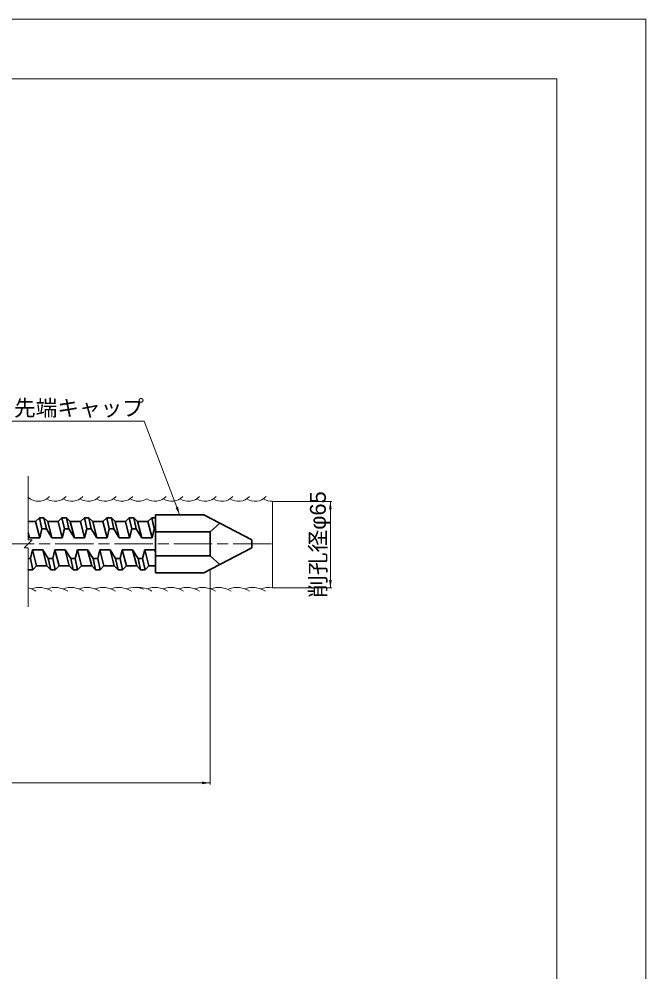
# Model space of a CAD drawing. Units: millimetres at full size, sheet at 1:2; details may follow other scales. Extents: x 212 to 1894, y 2197 to 3385.
# Drawn here: x 1503 to 1894, y 2791 to 3385 of the extents above; entities that cross this region are included whole.
import ezdxf
from ezdxf.enums import TextEntityAlignment as Align

# ---------------------------------------------------------------- set-up
doc = ezdxf.new("R2010")
doc.units = ezdxf.units.MM
doc.header["$LTSCALE"] = 2
doc.linetypes.add('CHAIN', pattern=[18.5, 12, -1.5, 3.5, -1.5])
for name, color, linetype, lineweight in [('1 外形線', 7, 'Continuous', 35), ('2 細い実線', 3, 'Continuous', 20), ('4 中心線', 1, 'CHAIN', 18), ('6寸法線', 4, 'Continuous', 13), ('7 枠・タイトル', 7, 'Continuous', 13), ('Defpoints_2', 7, 'Continuous', 13)]:
    doc.layers.add(name, color=color, linetype=linetype, lineweight=lineweight)
doc.styles.add('ＭＳ Ｐゴシック', font='')
doc.styles.get('ＭＳ Ｐゴシック').set_extended_font_data('MS PGothic')

# ---------------------------------------------------------------- blocks, each defined once
blk = doc.blocks.new('filled_arrow')
at = {"color": 0, "linetype": 'Continuous', "lineweight": -2}
blk.add_solid([(7.5, 1.25), (0, 0), (7.5, -1.25)], dxfattribs=at)

msp = doc.modelspace()

# ---------------------------------------------------------------- linework, layer by layer
at = {"layer": '1 外形線'}
for p, q in [((1508.37, 3071.66), (1513.028, 3071.66)), ((1515.428, 3074.06), (1513.028, 3071.66)), ((1513.028, 3071.66), (1515.594, 3061.541)), ((1515.428, 3074.06), (1516.929, 3067.11)), ((1515.428, 3074.06), (1518.228, 3074.06)), ((1518.228, 3074.06), (1519.729, 3067.11)), ((1518.228, 3074.06), (1520.628, 3071.66)), ((1520.628, 3071.66), (1523.194, 3061.541)), ((1520.628, 3071.66), (1527.028, 3071.66)), ((1529.428, 3074.06), (1527.028, 3071.66)), ((1527.028, 3071.66), (1529.594, 3061.541)), ((1529.428, 3074.06), (1530.929, 3067.11)), ((1529.428, 3074.06), (1532.228, 3074.06)), ((1532.228, 3074.06), (1533.729, 3067.11)), ((1532.228, 3074.06), (1534.628, 3071.66)), ((1534.628, 3071.66), (1537.194, 3061.541)), ((1534.628, 3071.66), (1541.028, 3071.66)), ((1543.428, 3074.06), (1541.028, 3071.66)), ((1541.028, 3071.66), (1543.594, 3061.541)), ((1543.428, 3074.06), (1544.929, 3067.11)), ((1543.428, 3074.06), (1546.228, 3074.06)), ((1546.228, 3074.06), (1547.729, 3067.11)), ((1546.228, 3074.06), (1548.628, 3071.66)), ((1548.628, 3071.66), (1551.194, 3061.541)), ((1548.628, 3071.66), (1555.028, 3071.66)), ((1557.428, 3074.06), (1555.028, 3071.66)), ((1555.028, 3071.66), (1557.594, 3061.541)), ((1557.428, 3074.06), (1558.929, 3067.11)), ((1557.428, 3074.06), (1560.228, 3074.06)), ((1560.228, 3074.06), (1561.729, 3067.11)), ((1560.228, 3074.06), (1562.628, 3071.66)), ((1562.628, 3071.66), (1565.194, 3061.541)), ((1562.628, 3071.66), (1569.028, 3071.66)), ((1571.428, 3074.06), (1569.028, 3071.66)), ((1569.028, 3071.66), (1571.594, 3061.541)), ((1571.428, 3074.06), (1572.929, 3067.11)), ((1571.428, 3074.06), (1574.228, 3074.06)), ((1574.228, 3074.06), (1575.729, 3067.11)), ((1574.228, 3074.06), (1576.628, 3071.66)), ((1576.628, 3071.66), (1579.194, 3061.541)), ((1576.628, 3071.66), (1583.028, 3071.66)), ((1585.428, 3074.06), (1583.028, 3071.66)), ((1583.028, 3071.66), (1585.594, 3061.541)), ((1585.428, 3074.06), (1586.929, 3067.11)), ((1585.428, 3074.06), (1587.828, 3074.06)), ((1587.828, 3076.01), (1617.828, 3076.01)), ((1587.828, 3076.01), (1587.828, 3057.86)), ((1617.828, 3076.01), (1647.828, 3060.36)), ((1516.929, 3067.11), (1515.594, 3061.541)), ((1516.929, 3067.11), (1519.729, 3067.11)), ((1519.729, 3067.11), (1523.194, 3061.541)), ((1530.929, 3067.11), (1529.594, 3061.541)), ((1530.929, 3067.11), (1533.729, 3067.11)), ((1533.729, 3067.11), (1537.194, 3061.541)), ((1544.929, 3067.11), (1543.594, 3061.541)), ((1544.929, 3067.11), (1547.729, 3067.11)), ((1547.729, 3067.11), (1551.194, 3061.541)), ((1558.929, 3067.11), (1557.594, 3061.541)), ((1558.929, 3067.11), (1561.729, 3067.11)), ((1561.729, 3067.11), (1565.194, 3061.541)), ((1572.929, 3067.11), (1571.594, 3061.541)), ((1572.929, 3067.11), (1575.729, 3067.11)), ((1575.729, 3067.11), (1579.194, 3061.541)), ((1586.929, 3067.11), (1585.594, 3061.541)), ((1586.929, 3067.11), (1587.828, 3067.11)), ((1587.828, 3065.36), (1621.828, 3065.36)), ((1627.828, 3070.794), (1621.828, 3065.36)), ((1621.828, 3065.36), (1621.828, 3057.86)), ((1508.37, 3064.791), (1509.194, 3061.541)), ((1508.37, 3062.866), (1509.194, 3061.541)), ((1509.194, 3061.541), (1515.594, 3061.541)), ((1523.194, 3061.541), (1529.594, 3061.541)), ((1537.194, 3061.541), (1543.594, 3061.541)), ((1551.194, 3061.541), (1557.594, 3061.541)), ((1565.194, 3061.541), (1571.594, 3061.541)), ((1579.194, 3061.541), (1585.594, 3061.541)), ((1647.828, 3060.36), (1647.828, 3057.86)), ((1509.726, 3048.611), (1511.061, 3054.179)), ((1511.061, 3054.179), (1513.628, 3044.06)), ((1511.061, 3054.179), (1517.461, 3054.179)), ((1520.926, 3048.611), (1517.461, 3054.179)), ((1517.461, 3054.179), (1520.028, 3044.06)), ((1523.726, 3048.611), (1525.061, 3054.179)), ((1525.061, 3054.179), (1527.628, 3044.06)), ((1525.061, 3054.179), (1531.461, 3054.179)), ((1534.926, 3048.611), (1531.461, 3054.179)), ((1531.461, 3054.179), (1534.028, 3044.06)), ((1537.726, 3048.611), (1539.061, 3054.179)), ((1539.061, 3054.179), (1541.628, 3044.06)), ((1539.061, 3054.179), (1545.461, 3054.179)), ((1548.926, 3048.611), (1545.461, 3054.179)), ((1545.461, 3054.179), (1548.028, 3044.06)), ((1551.726, 3048.611), (1553.061, 3054.179)), ((1553.061, 3054.179), (1555.628, 3044.06)), ((1553.061, 3054.179), (1559.461, 3054.179)), ((1562.926, 3048.611), (1559.461, 3054.179)), ((1559.461, 3054.179), (1562.028, 3044.06)), ((1565.726, 3048.611), (1567.061, 3054.179)), ((1567.061, 3054.179), (1569.628, 3044.06)), ((1567.061, 3054.179), (1573.461, 3054.179)), ((1576.926, 3048.611), (1573.461, 3054.179)), ((1573.461, 3054.179), (1576.028, 3044.06)), ((1579.726, 3048.611), (1581.061, 3054.179)), ((1581.061, 3054.179), (1583.628, 3044.06)), ((1581.061, 3054.179), (1587.461, 3054.179)), ((1587.828, 3053.591), (1587.461, 3054.179)), ((1587.461, 3054.179), (1587.828, 3052.735)), ((1587.828, 3039.71), (1587.828, 3057.86)), ((1617.828, 3039.71), (1647.828, 3055.36)), ((1621.828, 3050.36), (1621.828, 3057.86)), ((1647.828, 3055.36), (1647.828, 3057.86)), ((1508.37, 3048.611), (1509.726, 3048.611)), ((1509.726, 3048.611), (1511.228, 3041.66)), ((1520.926, 3048.611), (1523.726, 3048.611)), ((1520.926, 3048.611), (1522.428, 3041.66)), ((1523.726, 3048.611), (1525.228, 3041.66)), ((1534.926, 3048.611), (1537.726, 3048.611)), ((1534.926, 3048.611), (1536.428, 3041.66)), ((1537.726, 3048.611), (1539.228, 3041.66)), ((1548.926, 3048.611), (1551.726, 3048.611)), ((1548.926, 3048.611), (1550.428, 3041.66)), ((1551.726, 3048.611), (1553.228, 3041.66)), ((1562.926, 3048.611), (1565.726, 3048.611)), ((1562.926, 3048.611), (1564.428, 3041.66)), ((1565.726, 3048.611), (1567.228, 3041.66)), ((1576.926, 3048.611), (1579.726, 3048.611)), ((1576.926, 3048.611), (1578.428, 3041.66)), ((1579.726, 3048.611), (1581.228, 3041.66)), ((1587.828, 3050.36), (1621.828, 3050.36)), ((1627.828, 3044.927), (1621.828, 3050.36)), ((1508.37, 3041.93), (1508.428, 3041.66)), ((1508.428, 3041.66), (1508.37, 3041.719)), ((1508.428, 3041.66), (1511.228, 3041.66)), ((1511.228, 3041.66), (1513.628, 3044.06)), ((1513.628, 3044.06), (1520.028, 3044.06)), ((1522.428, 3041.66), (1520.028, 3044.06)), ((1522.428, 3041.66), (1525.228, 3041.66)), ((1525.228, 3041.66), (1527.628, 3044.06)), ((1527.628, 3044.06), (1534.028, 3044.06)), ((1536.428, 3041.66), (1534.028, 3044.06)), ((1536.428, 3041.66), (1539.228, 3041.66)), ((1539.228, 3041.66), (1541.628, 3044.06)), ((1541.628, 3044.06), (1548.028, 3044.06)), ((1550.428, 3041.66), (1548.028, 3044.06)), ((1550.428, 3041.66), (1553.228, 3041.66)), ((1553.228, 3041.66), (1555.628, 3044.06)), ((1555.628, 3044.06), (1562.028, 3044.06)), ((1564.428, 3041.66), (1562.028, 3044.06)), ((1564.428, 3041.66), (1567.228, 3041.66)), ((1567.228, 3041.66), (1569.628, 3044.06)), ((1569.628, 3044.06), (1576.028, 3044.06)), ((1578.428, 3041.66), (1576.028, 3044.06)), ((1578.428, 3041.66), (1581.228, 3041.66)), ((1581.228, 3041.66), (1583.628, 3044.06)), ((1583.628, 3044.06), (1587.828, 3044.06)), ((1587.828, 3039.71), (1617.828, 3039.71))]:
    msp.add_line(p, q, dxfattribs=at)
at = {"layer": '2 細い実線'}
for p, q in [((1508.371, 3100.023), (1508.37, 3060.383)), ((1660.714, 3030.444), (1660.715, 3084.365)), ((1505.87, 3055.367), (1510.87, 3060.383)), ((1508.37, 3060.383), (1510.87, 3060.383)), ((1508.37, 3055.367), (1505.87, 3055.367)), ((1508.369, 3018.576), (1508.37, 3055.367))]:
    msp.add_line(p, q, dxfattribs=at)
for centre, radius, start, end in [((1514.802, 3093.722), 9.363, 226.61766, 317.16495), ((1525.192, 3093.722), 9.363, 236.29836, 317.16495), ((1535.582, 3093.721), 9.363, 236.29836, 317.16495), ((1545.972, 3093.721), 9.363, 236.29836, 317.16495), ((1556.362, 3093.721), 9.363, 236.29836, 317.16495), ((1566.752, 3093.72), 9.363, 236.29836, 317.16495), ((1577.142, 3093.72), 9.363, 236.29836, 303.69728), ((1587.532, 3093.72), 9.363, 236.29836, 317.16495), ((1597.922, 3093.719), 9.363, 236.29836, 317.16495), ((1608.312, 3093.719), 9.363, 236.29836, 317.16495), ((1618.702, 3093.719), 9.363, 236.29836, 317.16495), ((1629.092, 3093.718), 9.363, 236.29836, 317.16495), ((1639.482, 3093.718), 9.363, 236.29836, 317.16495), ((1649.872, 3093.718), 9.363, 236.29836, 317.16495), ((1660.262, 3093.717), 9.363, 236.29836, 272.76983), ((1505.221, 3015.697), 14.948, 58.00506, 77.84059), ((1515.151, 3015.697), 14.948, 58.00506, 109.39786), ((1525.081, 3015.696), 14.948, 58.00506, 109.39786), ((1535.011, 3015.695), 14.948, 58.00506, 109.39786), ((1544.941, 3015.695), 14.948, 58.00506, 109.39786), ((1554.871, 3015.694), 14.948, 58.00506, 109.39786), ((1564.801, 3015.694), 14.948, 58.00506, 109.39786), ((1574.731, 3015.693), 14.948, 67.81487, 109.39786), ((1577.491, 3015.695), 14.948, 58.00506, 95.33086), ((1587.421, 3015.694), 14.948, 58.00506, 109.39786), ((1597.351, 3015.693), 14.948, 58.00506, 109.39786), ((1607.281, 3015.693), 14.948, 58.00506, 109.39786), ((1617.211, 3015.692), 14.948, 58.00506, 109.39786), ((1627.141, 3015.692), 14.948, 58.00506, 109.39786), ((1638.451, 3015.692), 14.948, 58.00506, 109.39786), ((1648.381, 3015.691), 14.948, 58.00506, 109.39786), ((1658.311, 3015.691), 14.948, 80.7482, 109.39786)]:
    msp.add_arc(centre, radius, start, end, dxfattribs=at)
at = {"layer": '4 中心線'}
msp.add_line((1660.15, 3057.86), (418.746, 3057.86), dxfattribs=at)
at = {"layer": '6寸法線'}
for p, q in [((1660.779, 3084.297), (1697.848, 3084.297)), ((1696.848, 3084.297), (1696.848, 3030.376)), ((1621.828, 3041.598), (1621.828, 2907.818)), ((1660.776, 3030.376), (1697.848, 3030.376)), ((477.081, 2908.818), (1621.828, 2908.818))]:
    msp.add_line(p, q, dxfattribs=at)
msp.add_lwpolyline([(1602.828, 3075.948), (1601.051, 3080.621), (1580.642, 3134.287), (1458.391, 3134.287)], dxfattribs=at)
at = {"layer": '7 枠・タイトル'}
for q in [(267.324, 3347.745), (1838.02, 2234.191)]:
    msp.add_line((1838.02, 3347.745), q, dxfattribs=at)
at = {"layer": 'Defpoints_2'}
msp.add_lwpolyline([(211.672, 2196.969), (1893.672, 2196.969), (1893.672, 3384.969), (211.672, 3384.969)], close=True, dxfattribs=at)

# ---------------------------------------------------------------- block references
at = {"layer": '6寸法線', "xscale": 0.667, "yscale": 0.667}
for p, rotation in [((1696.848, 3084.297), 270), ((1602.828, 3075.948), 110.8), ((1696.848, 3030.376), 90), ((1621.828, 2908.818), 180)]:
    msp.add_blockref('filled_arrow', p, dxfattribs=dict(at, rotation=rotation))

# ---------------------------------------------------------------- texts
at = {"layer": '6寸法線', "color": 7, "style": 'ＭＳ Ｐゴシック'}
msp.add_text('4.D29 先端キャップ', height=9.897, dxfattribs=at).set_placement((1461.39, 3134.613), align=Align.BOTTOM_LEFT)
at = {"layer": '6寸法線', "style": 'ＭＳ Ｐゴシック', "width": 1.05}
msp.add_text('削孔径φ65', height=9.897, rotation=90, dxfattribs=at).set_placement((1689.058, 3057.336), align=Align.MIDDLE_CENTER)

doc.saveas('drawing.dxf')
